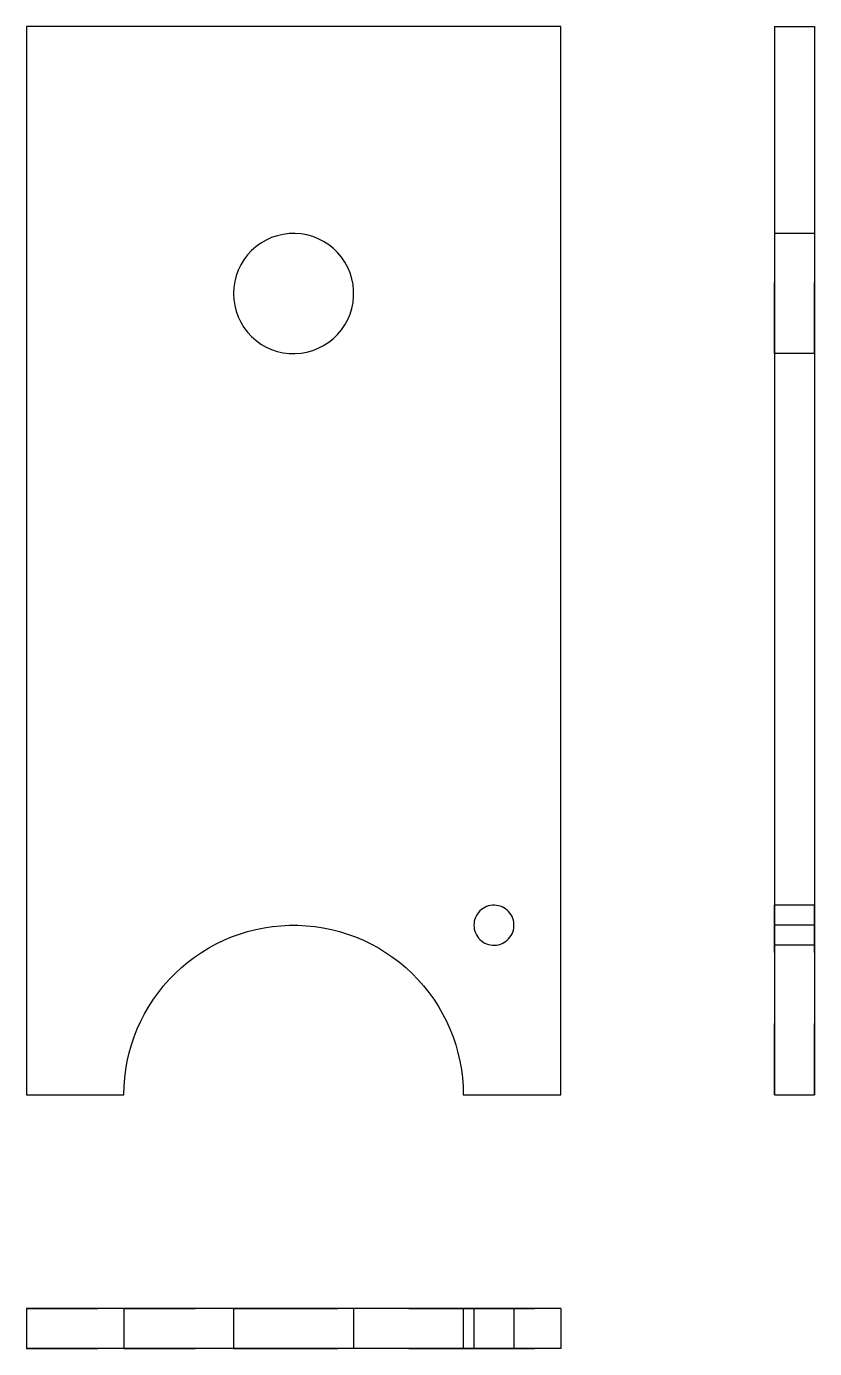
# Model space of a CAD drawing. Extents: x 0 to 1.11, y 0 to 1.86.
import ezdxf

# ---------------------------------------------------------------- set-up
doc = ezdxf.new("R2010")
doc.units = 0
doc.linetypes.add('HIDDEN', pattern=[0.075, 0.050025, -0.024975])
for name, color, linetype in [('FRONT', 7, 'CONTINUOUS'), ('FRONT_HID', 7, 'HIDDEN'), ('LEFT', 7, 'CONTINUOUS'), ('LEFT_HID', 7, 'HIDDEN'), ('TOP', 7, 'CONTINUOUS'), ('TOP_HID', 7, 'HIDDEN')]:
    doc.layers.add(name, color=color, linetype=linetype)

msp = doc.modelspace()

# ---------------------------------------------------------------- linework, layer by layer
at = {"layer": 'FRONT'}
for p, q in [((0.75, 1.85625), (0, 1.85625)), ((0, 1.85625), (0, 0.35625)), ((0.75, 0.35625), (0.75, 1.85625)), ((0.344174, 1.559792), (0.336507, 1.556333)), ((0.352148, 1.562471), (0.344174, 1.559792)), ((0.360348, 1.564343), (0.352148, 1.562471)), ((0.368695, 1.565389), (0.360348, 1.564343)), ((0.377104, 1.565599), (0.368695, 1.565389)), ((0.385492, 1.56497), (0.377104, 1.565599)), ((0.393775, 1.56351), (0.385492, 1.56497)), ((0.401872, 1.561231), (0.393775, 1.56351)), ((0.409702, 1.558158), (0.401872, 1.561231)), ((0.316086, 1.541651), (0.310365, 1.535485)), ((0.322393, 1.547217), (0.316086, 1.541651)), ((0.329223, 1.552127), (0.322393, 1.547217)), ((0.336507, 1.556333), (0.329223, 1.552127)), ((0.417188, 1.554321), (0.409702, 1.558158)), ((0.424253, 1.549757), (0.417188, 1.554321)), ((0.43083, 1.544513), (0.424253, 1.549757)), ((0.436851, 1.53864), (0.43083, 1.544513)), ((0.305286, 1.52878), (0.3009, 1.521603)), ((0.310365, 1.535485), (0.305286, 1.52878)), ((0.442258, 1.532196), (0.436851, 1.53864)), ((0.446996, 1.525246), (0.442258, 1.532196)), ((0.451019, 1.517859), (0.446996, 1.525246)), ((0.294374, 1.50612), (0.292298, 1.497969)), ((0.29725, 1.514024), (0.294374, 1.50612)), ((0.3009, 1.521603), (0.29725, 1.514024)), ((0.454287, 1.510108), (0.451019, 1.517859)), ((0.456766, 1.50207), (0.454287, 1.510108)), ((0.291044, 1.489651), (0.290625, 1.48125)), ((0.292298, 1.497969), (0.291044, 1.489651)), ((0.458433, 1.493825), (0.456766, 1.50207)), ((0.45927, 1.485456), (0.458433, 1.493825)), ((0.45927, 1.477044), (0.45927, 1.485456)), ((0.290625, 1.48125), (0.291044, 1.472849)), ((0.291044, 1.472849), (0.292298, 1.464531)), ((0.456766, 1.46043), (0.458433, 1.468675)), ((0.458433, 1.468675), (0.45927, 1.477044)), ((0.292298, 1.464531), (0.294374, 1.45638)), ((0.294374, 1.45638), (0.29725, 1.448476)), ((0.29725, 1.448476), (0.3009, 1.440897)), ((0.451019, 1.444641), (0.454287, 1.452392)), ((0.454287, 1.452392), (0.456766, 1.46043)), ((0.3009, 1.440897), (0.305286, 1.43372)), ((0.305286, 1.43372), (0.310365, 1.427015)), ((0.436851, 1.42386), (0.442258, 1.430304)), ((0.442258, 1.430304), (0.446996, 1.437254)), ((0.446996, 1.437254), (0.451019, 1.444641)), ((0.310365, 1.427015), (0.316086, 1.420849)), ((0.316086, 1.420849), (0.322393, 1.415283)), ((0.322393, 1.415283), (0.329223, 1.410373)), ((0.417187, 1.408179), (0.424253, 1.412743)), ((0.424253, 1.412743), (0.43083, 1.417987)), ((0.43083, 1.417987), (0.436851, 1.42386)), ((0.329223, 1.410373), (0.336507, 1.406167)), ((0.336507, 1.406167), (0.344174, 1.402708)), ((0.344174, 1.402708), (0.352148, 1.400029)), ((0.352148, 1.400029), (0.360348, 1.398157)), ((0.360348, 1.398157), (0.368695, 1.397111)), ((0.368695, 1.397111), (0.377104, 1.396901)), ((0.377104, 1.396901), (0.385492, 1.39753)), ((0.385492, 1.39753), (0.393775, 1.39899)), ((0.393775, 1.39899), (0.401872, 1.401269)), ((0.401872, 1.401269), (0.409702, 1.404342)), ((0.409702, 1.404342), (0.417187, 1.408179)), ((0.636612, 0.614509), (0.634705, 0.612453)), ((0.638714, 0.616364), (0.636612, 0.614509)), ((0.640991, 0.618001), (0.638714, 0.616364)), ((0.643419, 0.619403), (0.640991, 0.618001)), ((0.645975, 0.620556), (0.643419, 0.619403)), ((0.648633, 0.621449), (0.645975, 0.620556)), ((0.651366, 0.622073), (0.648633, 0.621449)), ((0.654148, 0.622421), (0.651366, 0.622073)), ((0.656951, 0.622491), (0.654148, 0.622421)), ((0.659747, 0.622282), (0.656951, 0.622491)), ((0.662508, 0.621795), (0.659747, 0.622282)), ((0.665207, 0.621035), (0.662508, 0.621795)), ((0.667817, 0.620011), (0.665207, 0.621035)), ((0.670313, 0.618732), (0.667817, 0.620011)), ((0.672668, 0.617211), (0.670313, 0.618732)), ((0.67486, 0.615463), (0.672668, 0.617211)), ((0.676867, 0.613505), (0.67486, 0.615463)), ((0.678669, 0.611357), (0.676867, 0.613505)), ((0.357205, 0.593709), (0.369063, 0.594301)), ((0.369063, 0.594301), (0.380937, 0.594301)), ((0.380937, 0.594301), (0.392795, 0.593709)), ((0.628265, 0.597175), (0.628125, 0.594375)), ((0.628125, 0.594375), (0.628265, 0.591575)), ((0.628683, 0.599948), (0.628265, 0.597175)), ((0.629375, 0.602665), (0.628683, 0.599948)), ((0.630333, 0.6053), (0.629375, 0.602665)), ((0.63155, 0.607826), (0.630333, 0.6053)), ((0.633012, 0.610218), (0.63155, 0.607826)), ((0.634705, 0.612453), (0.633012, 0.610218)), ((0.680249, 0.60904), (0.678669, 0.611357)), ((0.68159, 0.606578), (0.680249, 0.60904)), ((0.682679, 0.603994), (0.68159, 0.606578)), ((0.683505, 0.601315), (0.682679, 0.603994)), ((0.684061, 0.598567), (0.683505, 0.601315)), ((0.68434, 0.595777), (0.684061, 0.598567)), ((0.68434, 0.592973), (0.68434, 0.595777)), ((0.277062, 0.573302), (0.288003, 0.577914)), ((0.288003, 0.577914), (0.29916, 0.581975)), ((0.29916, 0.581975), (0.310506, 0.585475)), ((0.310506, 0.585475), (0.322012, 0.588405)), ((0.322012, 0.588405), (0.33365, 0.590757)), ((0.33365, 0.590757), (0.345391, 0.592527)), ((0.345391, 0.592527), (0.357205, 0.593709)), ((0.392795, 0.593709), (0.404609, 0.592527)), ((0.404609, 0.592527), (0.41635, 0.590757)), ((0.41635, 0.590757), (0.427988, 0.588405)), ((0.427988, 0.588405), (0.439494, 0.585475)), ((0.439494, 0.585475), (0.45084, 0.581975)), ((0.45084, 0.581975), (0.461997, 0.577914)), ((0.461997, 0.577914), (0.472938, 0.573302)), ((0.628265, 0.591575), (0.628683, 0.588802)), ((0.628683, 0.588802), (0.629375, 0.586085)), ((0.629375, 0.586085), (0.630333, 0.58345)), ((0.630333, 0.58345), (0.63155, 0.580924)), ((0.63155, 0.580924), (0.633012, 0.578532)), ((0.633012, 0.578532), (0.634705, 0.576297)), ((0.634705, 0.576297), (0.636612, 0.574241)), ((0.676867, 0.575245), (0.678669, 0.577393)), ((0.678669, 0.577393), (0.680249, 0.57971)), ((0.680249, 0.57971), (0.68159, 0.582172)), ((0.68159, 0.582172), (0.682679, 0.584756)), ((0.682679, 0.584756), (0.683505, 0.587435)), ((0.683505, 0.587435), (0.684061, 0.590183)), ((0.684061, 0.590183), (0.68434, 0.592973)), ((0.245806, 0.556281), (0.255937, 0.562472)), ((0.255937, 0.562472), (0.266365, 0.568151)), ((0.266365, 0.568151), (0.277062, 0.573302)), ((0.472938, 0.573302), (0.483635, 0.568151)), ((0.483635, 0.568151), (0.494062, 0.562472)), ((0.494062, 0.562472), (0.504194, 0.556281)), ((0.636612, 0.574241), (0.638714, 0.572386)), ((0.638714, 0.572386), (0.640991, 0.570749)), ((0.640991, 0.570749), (0.643419, 0.569347)), ((0.643419, 0.569347), (0.645975, 0.568194)), ((0.645975, 0.568194), (0.648633, 0.567301)), ((0.648633, 0.567301), (0.651366, 0.566677)), ((0.651366, 0.566677), (0.654148, 0.566329)), ((0.654148, 0.566329), (0.656951, 0.566259)), ((0.656951, 0.566259), (0.659747, 0.566468)), ((0.659747, 0.566468), (0.662508, 0.566955)), ((0.662508, 0.566955), (0.665207, 0.567715)), ((0.665207, 0.567715), (0.667817, 0.568739)), ((0.667817, 0.568739), (0.670312, 0.570018)), ((0.670312, 0.570018), (0.672668, 0.571539)), ((0.672668, 0.571539), (0.67486, 0.573287)), ((0.67486, 0.573287), (0.676867, 0.575245)), ((0.217436, 0.534792), (0.226531, 0.542424)), ((0.226531, 0.542424), (0.235996, 0.549593)), ((0.235996, 0.549593), (0.245806, 0.556281)), ((0.504194, 0.556281), (0.514004, 0.549593)), ((0.514004, 0.549593), (0.523469, 0.542424)), ((0.523469, 0.542424), (0.532564, 0.534792)), ((0.200442, 0.518216), (0.208732, 0.526716)), ((0.208732, 0.526716), (0.217436, 0.534792)), ((0.532564, 0.534792), (0.541268, 0.526716)), ((0.541268, 0.526716), (0.549558, 0.518216)), ((0.185183, 0.500031), (0.192586, 0.509314)), ((0.192586, 0.509314), (0.200442, 0.518216)), ((0.549558, 0.518216), (0.557414, 0.509314)), ((0.557414, 0.509314), (0.564817, 0.500031)), ((0.17181, 0.480417), (0.178252, 0.490391)), ((0.178252, 0.490391), (0.185183, 0.500031)), ((0.564817, 0.500031), (0.571748, 0.490391)), ((0.571748, 0.490391), (0.57819, 0.480417)), ((0.160457, 0.459569), (0.165873, 0.470134)), ((0.165873, 0.470134), (0.17181, 0.480417)), ((0.57819, 0.480417), (0.584127, 0.470134)), ((0.584127, 0.470134), (0.589543, 0.459569)), ((0.151236, 0.437694), (0.155573, 0.448746)), ((0.155573, 0.448746), (0.160457, 0.459569)), ((0.589543, 0.459569), (0.594427, 0.448746)), ((0.594427, 0.448746), (0.598764, 0.437694)), ((0.147454, 0.426439), (0.151236, 0.437694)), ((0.598764, 0.437694), (0.602546, 0.426439)), ((0.141596, 0.403434), (0.144238, 0.415009)), ((0.144238, 0.415009), (0.147454, 0.426439)), ((0.602546, 0.426439), (0.605762, 0.415009)), ((0.605762, 0.415009), (0.608404, 0.403434)), ((0.138058, 0.37996), (0.139535, 0.391741)), ((0.139535, 0.391741), (0.141596, 0.403434)), ((0.608404, 0.403434), (0.610465, 0.391741)), ((0.610465, 0.391741), (0.611942, 0.37996)), ((0.137171, 0.36812), (0.138058, 0.37996)), ((0.611942, 0.37996), (0.612829, 0.36812)), ((0, 0.35625), (0.136875, 0.35625)), ((0.136875, 0.35625), (0.137171, 0.36812)), ((0.612829, 0.36812), (0.613125, 0.35625)), ((0.613125, 0.35625), (0.75, 0.35625))]:
    msp.add_line(p, q, dxfattribs=at)
at = {"layer": 'FRONT_HID', "linetype": 'HIDDEN'}
for p, q in [((0.417187, 1.408179), (0.424253, 1.412743)), ((0.409702, 1.404342), (0.417187, 1.408179))]:
    msp.add_line(p, q, dxfattribs=at)
at = {"layer": 'LEFT'}
for p, q in [((1.05, 1.85625), (1.10625, 1.85625)), ((1.05, 1.85625), (1.05, 0.35625)), ((1.10625, 1.85625), (1.10625, 0.35625)), ((1.05, 0.35625), (1.10625, 0.35625))]:
    msp.add_line(p, q, dxfattribs=at)
at = {"layer": 'LEFT_HID', "linetype": 'HIDDEN'}
for p, q in [((1.05, 1.396875), (1.05, 1.565625)), ((1.05, 1.565625), (1.05, 1.48125)), ((1.10625, 1.565625), (1.05, 1.565625)), ((1.10625, 1.396875), (1.10625, 1.565625)), ((1.10625, 1.565625), (1.10625, 1.48125)), ((1.05, 1.48125), (1.05, 1.396875)), ((1.10625, 1.48125), (1.10625, 1.396875)), ((1.10625, 1.396875), (1.05, 1.396875)), ((1.05, 0.56625), (1.05, 0.6225)), ((1.05, 0.6225), (1.05, 0.594375)), ((1.10625, 0.6225), (1.05, 0.6225)), ((1.10625, 0.56625), (1.10625, 0.6225)), ((1.10625, 0.6225), (1.10625, 0.594375)), ((1.05, 0.35625), (1.05, 0.594375)), ((1.05, 0.594375), (1.05, 0.35625)), ((1.05, 0.594375), (1.05, 0.56625)), ((1.10625, 0.594375), (1.05, 0.594375)), ((1.10625, 0.35625), (1.10625, 0.594375)), ((1.10625, 0.594375), (1.10625, 0.35625)), ((1.10625, 0.594375), (1.10625, 0.56625)), ((1.10625, 0.56625), (1.05, 0.56625))]:
    msp.add_line(p, q, dxfattribs=at)
at = {"layer": 'TOP'}
for p, q in [((0, 0.05625), (0, 0)), ((0.75, 0.05625), (0, 0.05625)), ((0.75, 0.05625), (0.75, 0)), ((0.75, 0), (0, 0))]:
    msp.add_line(p, q, dxfattribs=at)
at = {"layer": 'TOP_HID', "linetype": 'HIDDEN'}
for p, q in [((0, 0.05625), (0.136875, 0.05625)), ((0.136875, 0.05625), (0.136875, 0)), ((0.136875, 0.05625), (0.613125, 0.05625)), ((0.290625, 0.05625), (0.459375, 0.05625)), ((0.459375, 0.05625), (0.290625, 0.05625)), ((0.290625, 0.05625), (0.290625, 0)), ((0.459375, 0), (0.459375, 0.05625)), ((0.613125, 0.05625), (0.613125, 0)), ((0.613125, 0.05625), (0.75, 0.05625)), ((0.628125, 0.05625), (0.684375, 0.05625)), ((0.684375, 0.05625), (0.628125, 0.05625)), ((0.628125, 0.05625), (0.628125, 0)), ((0.684375, 0), (0.684375, 0.05625)), ((0, 0), (0.136875, 0)), ((0.136875, 0), (0.613125, 0)), ((0.290625, 0), (0.459375, 0)), ((0.459375, 0), (0.290625, 0)), ((0.613125, 0), (0.75, 0)), ((0.628125, 0), (0.684375, 0)), ((0.684375, 0), (0.628125, 0))]:
    msp.add_line(p, q, dxfattribs=at)

doc.saveas('drawing.dxf')
